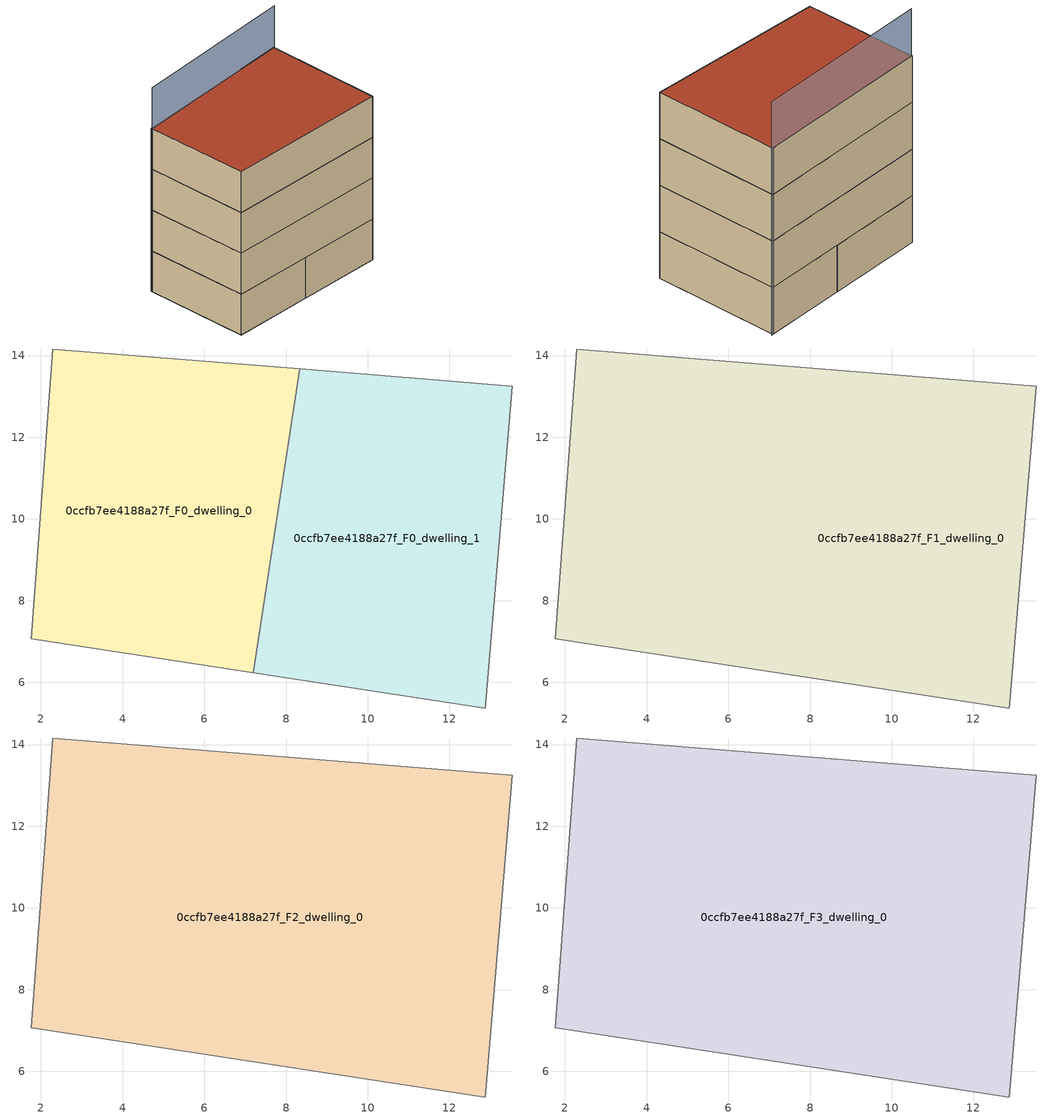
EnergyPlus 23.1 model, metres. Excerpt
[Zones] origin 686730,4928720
0ccfb7ee4188a27f_F0_dwelling_0
 floor ground (EU_floor_Construction): 7.2,6.24 8.34,13.67 2.29,14.16 1.76,7.07 z0
 wall adiabatic (EU_wall_Construction): 7.2,6.24 1.76,7.07 2.29,14.16 8.34,13.67 z0:3
 wall to 0ccfb7ee4188a27f_F0_dwelling_1 (EU_wall_Construction): 8.34,13.67 7.2,6.24 z0:3
0ccfb7ee4188a27f_F0_dwelling_1
 floor ground (EU_floor_Construction): 12.88,5.37 13.54,13.25 8.34,13.67 7.2,6.24 z0
 wall adiabatic (EU_wall_Construction): 8.34,13.67 13.54,13.25 12.88,5.37 7.2,6.24 z0:3
0ccfb7ee4188a27f_F1_dwelling_0
 floor to 0ccfb7ee4188a27f_F0_dwelling_0 (EU_floor_Construction): 7.2,6.24 8.34,13.67 2.29,14.16 1.76,7.07 z3
 floor to 0ccfb7ee4188a27f_F0_dwelling_1 (EU_floor_Construction): 12.88,5.37 13.54,13.25 8.34,13.67 7.2,6.24 z3
 wall adiabatic (EU_wall_Construction): 13.54,13.25 12.88,5.37 1.76,7.07 2.29,14.16 13.54,13.25 z3:6
0ccfb7ee4188a27f_F2_dwelling_0
 floor to 0ccfb7ee4188a27f_F1_dwelling_0 (EU_floor_Construction): 12.88,5.37 13.54,13.25 2.29,14.16 1.76,7.07 z6
 wall adiabatic (EU_wall_Construction): 13.54,13.25 12.88,5.37 1.76,7.07 2.29,14.16 13.54,13.25 z6:9
0ccfb7ee4188a27f_F3_dwelling_0
 floor to 0ccfb7ee4188a27f_F2_dwelling_0 (EU_floor_Construction): 12.88,5.37 13.54,13.25 2.29,14.16 1.76,7.07 z9
 wall adiabatic (EU_wall_Construction): 13.54,13.25 12.88,5.37 1.76,7.07 2.29,14.16 13.54,13.25 z9:12
 roof outside (EU_roof_Construction): 13.54,13.25 12.88,5.37 1.76,7.07 2.29,14.16 z12
shading: 13.61,13.25 2.29,14.1 z0:15
[Building]
EU S2 Campaign: North Axis=0; Terrain=City; Solar Distribution=FullExterior
[Site:Location]
Bologna: Latitude=44.5; Longitude=11.25; Time Zone=1; Elevation=37
[SizingPeriod:WeatherFileDays]
AnnualSizingPeriod: Begin Month=1; Begin Day of Month=1; End Month=12; End Day of Month=31; Day of Week for Start Day=Monday; Use Weather File Daylight Saving Period=No; Use Weather File Rain and Snow Indicators=No
[MATERIAL]
EU_InternalMass_Material: Roughness=MediumRough; Thickness=0.1; Conductivity=1; Density=1800; Specific Heat=900; Thermal Absorptance=0.9; Solar Absorptance=0.7; Visible Absorptance=0.7
[MATERIAL:NOMASS] Roughness=MediumRough; Thermal Absorptance=0.9; Solar Absorptance=0.7; Visible Absorptance=0.7
Name | Thermal Resistance
EU_wall_NoMass | 0.937881
EU_roof_NoMass | 0.548572
EU_floor_NoMass | 0.71348
[CONSTRUCTION]
EU_wall_Construction: EU_wall_NoMass
EU_roof_Construction: EU_roof_NoMass
EU_floor_Construction: EU_floor_NoMass
EU_InternalMass_Construction: EU_InternalMass_Material
[ZONE] Type=1; Multiplier=1; Ceiling Height=autocalculate; Floor Area=autocalculate; Part of Total Floor Area=Yes
Name | Volume
0ccfb7ee4188a27f_F0_dwelling_0 | 126.743
0ccfb7ee4188a27f_F1_dwelling_0 | 253.486
0ccfb7ee4188a27f_F2_dwelling_0; 0ccfb7ee4188a27f_F3_dwelling_0 | 253.489
0ccfb7ee4188a27f_F0_dwelling_1 | 126.746
[INTERNALMASS] Construction=EU_InternalMass_Construction
Name | Zone or ZoneList | Surface Area
0ccfb7ee4188a27f_F0_dwelling_0_EU_InternalMass | 0ccfb7ee4188a27f_F0_dwelling_0 | 42.2464
0ccfb7ee4188a27f_F0_dwelling_1_EU_InternalMass | 0ccfb7ee4188a27f_F0_dwelling_1 | 42.2466
0ccfb7ee4188a27f_F1_dwelling_0_EU_InternalMass | 0ccfb7ee4188a27f_F1_dwelling_0 | 84.4962
0ccfb7ee4188a27f_F2_dwelling_0_EU_InternalMass | 0ccfb7ee4188a27f_F2_dwelling_0 | 84.4962
0ccfb7ee4188a27f_F3_dwelling_0_EU_InternalMass | 0ccfb7ee4188a27f_F3_dwelling_0 | 84.4962
[OTHEREQUIPMENT] Fuel Type=Electricity; Design Level Calculation Method=Watts/Area; Power per Zone Floor Area=1; Fraction Latent=0; Fraction Radiant=0; Fraction Lost=0; Carbon Dioxide Generation Rate=0; EndUse Subcategory=EU_Step8_InternalGains
Name | Zone or ZoneList or Space or SpaceList | Schedule
EU_Step8_InternalGain_0ccfb7ee4188a27f_F0_dwelling_0_f000 | 0ccfb7ee4188a27f_F0_dwelling_0 | EU_Step8_GainSchedule_0ccfb7ee4188a27f_F0_dwelling_0_f000
EU_Step8_InternalGain_0ccfb7ee4188a27f_F0_dwelling_1_f000 | 0ccfb7ee4188a27f_F0_dwelling_1 | EU_Step8_GainSchedule_0ccfb7ee4188a27f_F0_dwelling_1_f000
EU_Step8_InternalGain_0ccfb7ee4188a27f_F1_dwelling_0_f000 | 0ccfb7ee4188a27f_F1_dwelling_0 | EU_Step8_GainSchedule_0ccfb7ee4188a27f_F1_dwelling_0_f000
EU_Step8_InternalGain_0ccfb7ee4188a27f_F2_dwelling_0_f000 | 0ccfb7ee4188a27f_F2_dwelling_0 | EU_Step8_GainSchedule_0ccfb7ee4188a27f_F2_dwelling_0_f000
EU_Step8_InternalGain_0ccfb7ee4188a27f_F3_dwelling_0_f000 | 0ccfb7ee4188a27f_F3_dwelling_0 | EU_Step8_GainSchedule_0ccfb7ee4188a27f_F3_dwelling_0_f000
[ZONEVENTILATION:DESIGNFLOWRATE] Schedule=EU_AlwaysOn; Design Flow Rate Calculation Method=AirChanges/Hour; Air Changes per Hour=0.687892; Ventilation Type=Natural; Fan Pressure Rise=0; Fan Total Efficiency=1; Constant Term Coefficient=1; Temperature Term Coefficient=0; Velocity Term Coefficient=0; Velocity Squared Term Coefficient=0; Minimum Indoor Temperature=-100; Maximum Indoor Temperature=100; Delta Temperature=-100; Minimum Outdoor Temperature=-100; Maximum Outdoor Temperature=100; Maximum Wind Speed=40
Name | Zone or ZoneList or Space or SpaceList
EU_ConstantAir_0ccfb7ee4188a27f_F0_dwelling_0 | 0ccfb7ee4188a27f_F0_dwelling_0
EU_ConstantAir_0ccfb7ee4188a27f_F0_dwelling_1 | 0ccfb7ee4188a27f_F0_dwelling_1
EU_ConstantAir_0ccfb7ee4188a27f_F1_dwelling_0 | 0ccfb7ee4188a27f_F1_dwelling_0
EU_ConstantAir_0ccfb7ee4188a27f_F2_dwelling_0 | 0ccfb7ee4188a27f_F2_dwelling_0
EU_ConstantAir_0ccfb7ee4188a27f_F3_dwelling_0 | 0ccfb7ee4188a27f_F3_dwelling_0
[HVACTEMPLATE:THERMOSTAT] Constant Heating Setpoint=20; Constant Cooling Setpoint=50
EU_HeatOnly_0ccfb7ee4188a27f_F0_dwelling_0; EU_HeatOnly_0ccfb7ee4188a27f_F0_dwelling_1; EU_HeatOnly_0ccfb7ee4188a27f_F1_dwelling_0; EU_HeatOnly_0ccfb7ee4188a27f_F2_dwelling_0; EU_HeatOnly_0ccfb7ee4188a27f_F3_dwelling_0
[HVACTEMPLATE:ZONE:IDEALLOADSAIRSYSTEM] System Availability Schedule=EU_AlwaysOn; Maximum Heating Supply Air Temperature=50; Minimum Cooling Supply Air Temperature=13; Maximum Heating Supply Air Humidity Ratio=0.0156; Minimum Cooling Supply Air Humidity Ratio=0.0077; Heating Limit=NoLimit; Cooling Limit=NoLimit; Heating Availability Schedule=EU_AlwaysOn; Cooling Availability Schedule=EU_CoolingOff; Dehumidification Control Type=ConstantSensibleHeatRatio; Cooling Sensible Heat Ratio=0.7; Dehumidification Setpoint=60; Humidification Control Type=None; Humidification Setpoint=30; Outdoor Air Method=None; Outdoor Air Flow Rate per Person=0.00944; Outdoor Air Flow Rate per Zone Floor Area=0; Outdoor Air Flow Rate per Zone=0; Demand Controlled Ventilation Type=None; Outdoor Air Economizer Type=NoEconomizer; Heat Recovery Type=None; Sensible Heat Recovery Effectiveness=0.7; Latent Heat Recovery Effectiveness=0.65
Name | Template Thermostat
0ccfb7ee4188a27f_F0_dwelling_0 | EU_HeatOnly_0ccfb7ee4188a27f_F0_dwelling_0
0ccfb7ee4188a27f_F0_dwelling_1 | EU_HeatOnly_0ccfb7ee4188a27f_F0_dwelling_1
0ccfb7ee4188a27f_F1_dwelling_0 | EU_HeatOnly_0ccfb7ee4188a27f_F1_dwelling_0
0ccfb7ee4188a27f_F2_dwelling_0 | EU_HeatOnly_0ccfb7ee4188a27f_F2_dwelling_0
0ccfb7ee4188a27f_F3_dwelling_0 | EU_HeatOnly_0ccfb7ee4188a27f_F3_dwelling_0
[SIZING:ZONE] Zone Cooling Design Supply Air Temperature Input Method=SupplyAirTemperature; Zone Cooling Design Supply Air Temperature=13; Zone Heating Design Supply Air Temperature Input Method=SupplyAirTemperature; Zone Heating Design Supply Air Temperature=50; Zone Cooling Design Supply Air Humidity Ratio=0.008; Zone Heating Design Supply Air Humidity Ratio=0.008; Cooling Design Air Flow Method=DesignDay; Cooling Design Air Flow Rate=0; Cooling Minimum Air Flow per Zone Floor Area=0.000762; Cooling Minimum Air Flow=0; Cooling Minimum Air Flow Fraction=0.2; Heating Design Air Flow Method=DesignDay; Heating Design Air Flow Rate=0; Heating Maximum Air Flow per Zone Floor Area=0.002032; Heating Maximum Air Flow=0.141576; Heating Maximum Air Flow Fraction=0.3; Account for Dedicated Outdoor Air System=No; Dedicated Outdoor Air System Control Strategy=NeutralSupplyAir; Dedicated Outdoor Air Low Setpoint Temperature for Design=autosize; Dedicated Outdoor Air High Setpoint Temperature for Design=autosize; Zone Load Sizing Method=Sensible Load Only No Latent Load; Zone Latent Cooling Design Supply Air Humidity Ratio Input Method=HumidityRatioDifference; Zone Cooling Design Supply Air Humidity Ratio Difference=0.005; Zone Latent Heating Design Supply Air Humidity Ratio Input Method=HumidityRatioDifference; Zone Humidification Design Supply Air Humidity Ratio Difference=0.005
0ccfb7ee4188a27f_F0_dwelling_0; 0ccfb7ee4188a27f_F0_dwelling_1; 0ccfb7ee4188a27f_F1_dwelling_0; 0ccfb7ee4188a27f_F2_dwelling_0; 0ccfb7ee4188a27f_F3_dwelling_0
[SCHEDULE:CONSTANT]
Name | Hourly Value
EU_AlwaysOn | 1
EU_CoolingOff | 0
[SCHEDULE:FILE] Column Number=1; Rows to Skip at Top=0; Number of Hours of Data=8760; Column Separator=Comma; Interpolate to Timestep=No; Minutes per Item=60; Adjust Schedule for Daylight Savings=Yes
Name | File
EU_Step8_GainSchedule_0ccfb7ee4188a27f_F0_dwelling_0_f000 | ../../schedules/0ccfb7ee4188a27f/0ccfb7ee4188a27f_F0_dwelling_0_f000_gain.csv
EU_Step8_GainSchedule_0ccfb7ee4188a27f_F0_dwelling_1_f000 | ../../schedules/0ccfb7ee4188a27f/0ccfb7ee4188a27f_F0_dwelling_1_f000_gain.csv
EU_Step8_GainSchedule_0ccfb7ee4188a27f_F1_dwelling_0_f000 | ../../schedules/0ccfb7ee4188a27f/0ccfb7ee4188a27f_F1_dwelling_0_f000_gain.csv
EU_Step8_GainSchedule_0ccfb7ee4188a27f_F2_dwelling_0_f000 | ../../schedules/0ccfb7ee4188a27f/0ccfb7ee4188a27f_F2_dwelling_0_f000_gain.csv
EU_Step8_GainSchedule_0ccfb7ee4188a27f_F3_dwelling_0_f000 | ../../schedules/0ccfb7ee4188a27f/0ccfb7ee4188a27f_F3_dwelling_0_f000_gain.csv
